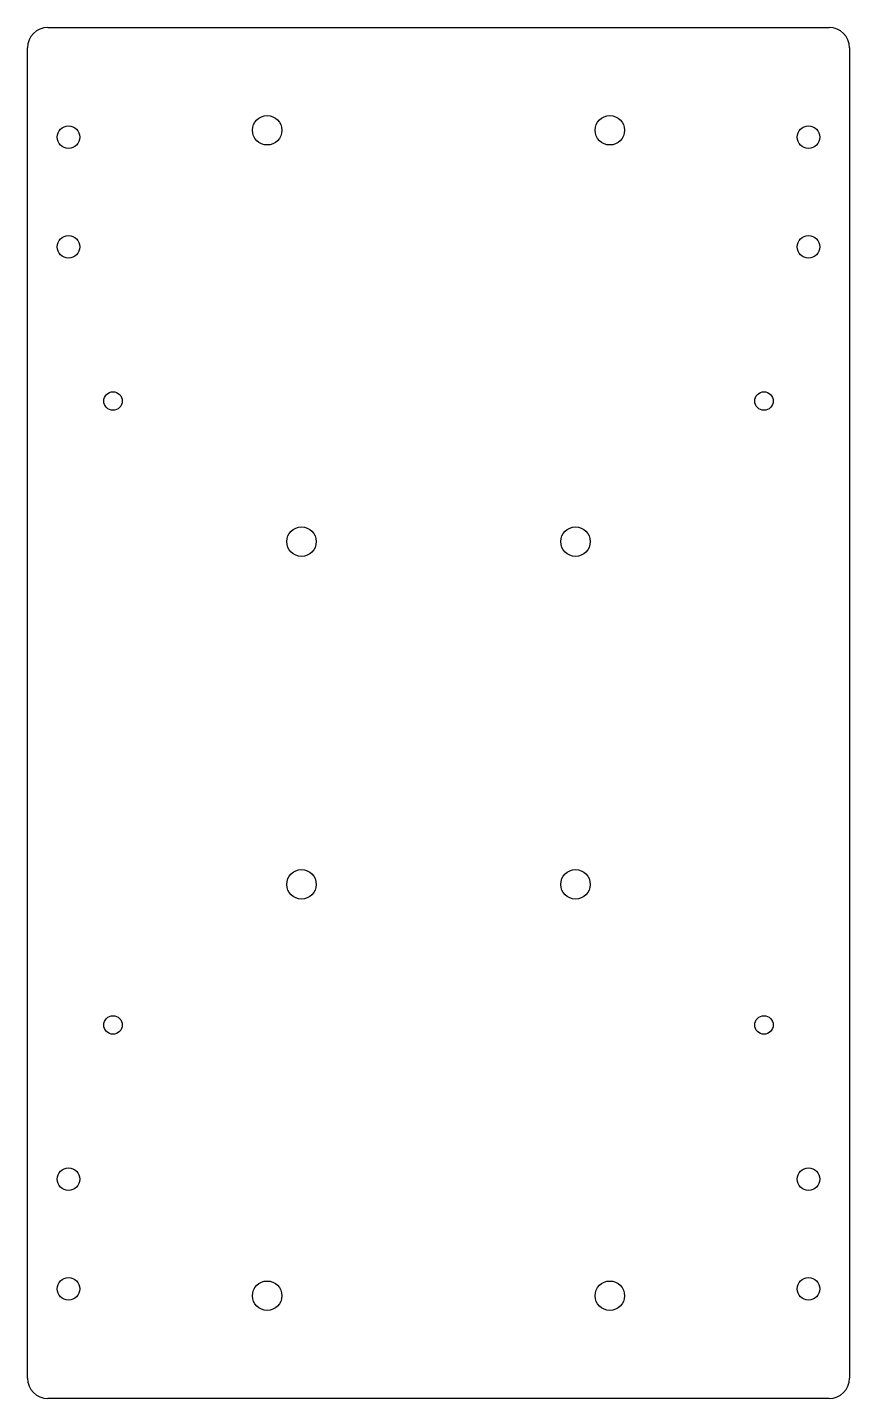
# Model space of a CAD drawing. Header units: millimetres. Extents: x -60 to 60, y -100 to 100.
import ezdxf

# ---------------------------------------------------------------- set-up
doc = ezdxf.new("R2010")
doc.units = ezdxf.units.MM

msp = doc.modelspace()

# ---------------------------------------------------------------- linework, layer by layer
at = {"color": 7, "linetype": 'Continuous', "lineweight": 25}
for p, q in [((-57, 100), (57, 100)), ((-60, -97), (-60, 97)), ((60, 97), (60, -97)), ((57, -100), (-57, -100))]:
    msp.add_line(p, q, dxfattribs=at)
for centre, radius in [((-25, 85), 2.15), ((25, 85), 2.15), ((-54, 84), 1.65), ((54, 84), 1.65), ((-54, 68), 1.65), ((54, 68), 1.65), ((-47.5, 45.5), 1.35), ((47.5, 45.5), 1.35), ((-20, 25), 2.15), ((20, 25), 2.15), ((-20, -25), 2.15), ((20, -25), 2.15), ((-47.5, -45.5), 1.35), ((47.5, -45.5), 1.35), ((-54, -68), 1.65), ((54, -68), 1.65), ((-54, -84), 1.65), ((-25, -85), 2.15), ((25, -85), 2.15), ((54, -84), 1.65)]:
    msp.add_circle(centre, radius, dxfattribs=at)
for centre, start, end in [((-57, 97), 90, 180), ((57, 97), 0, 90), ((-57, -97), 180, 270), ((57, -97), 270, 0)]:
    msp.add_arc(centre, 3, start, end, dxfattribs=at)

doc.saveas('drawing.dxf')
